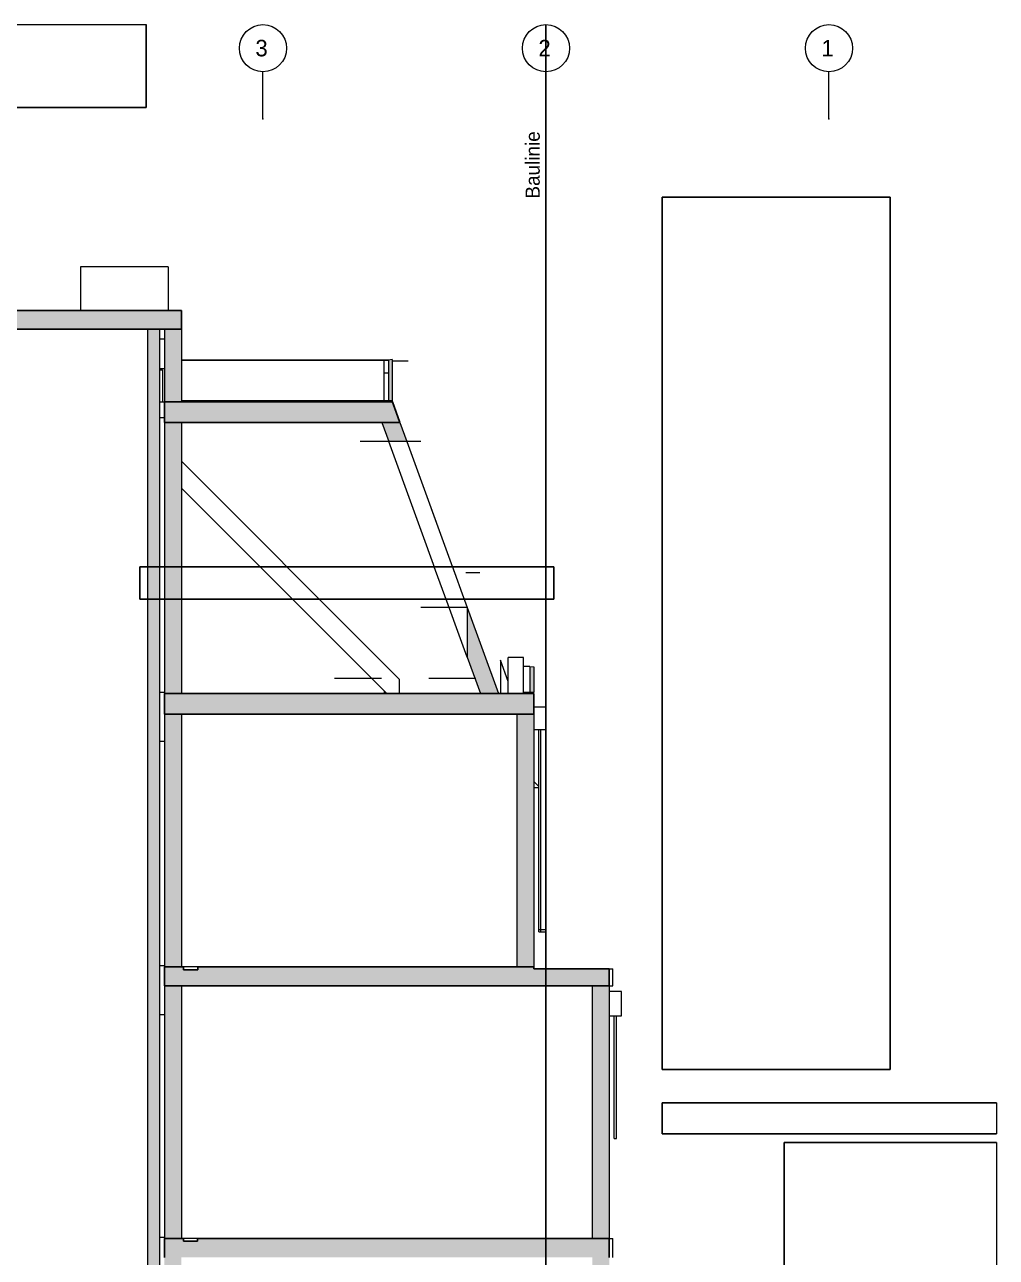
# Model space of a CAD drawing. Header units: metres. Extents: x -35.8 to 4.8, y -7.2 to 21.5.
# Drawn here: x -5.53 to 4.77, y 8.43 to 21.5 of the extents above; entities that cross this region are included whole.
import ezdxf

# ---------------------------------------------------------------- set-up
doc = ezdxf.new("R2010")
doc.units = ezdxf.units.M
doc.header["$MEASUREMENT"] = 0
doc.header["$XCLIPFRAME"] = 0
doc.set_wipeout_variables(frame=1)
for name, pattern in [('Raster', [0.004, 0.002, -0.001, 0, -0.001]), ('Strichlinie eng', [0.002, 0.0015, -0.0005]), ('Untersicht', [0.001, 0.0005, -0.0005]), ('Wipeout_Contour', [1, 0, -1])]:
    doc.linetypes.add(name, pattern=pattern)
for name, color, linetype in [('A_Schnitt A Lift RB_1_0', 7, 'Continuous'), ('A_Schnitt A Lift RB_1_000 Achsraster', 7, 'Continuous'), ('A_Schnitt A Lift RB_1_110 Wand Aussen', 7, 'Continuous'), ('A_Schnitt A Lift RB_1_112 Wand Aussen - Schachtwände', 7, 'Continuous'), ('A_Schnitt A Lift RB_1_120 Wand Innen tragend', 7, 'Continuous'), ('A_Schnitt A Lift RB_1_140 Brüstung', 7, 'Continuous'), ('A_Schnitt A Lift RB_1_210 Decke', 7, 'Continuous'), ('A_Schnitt A Lift RB_1_270 Deckendurchbruchsymbol', 7, 'Continuous'), ('A_Schnitt A Lift RB_1_310 Dachkonstruktion massiv', 7, 'Continuous'), ('A_Schnitt A Lift RB_1_415_Aufbauten Pdf', 7, 'Continuous'), ('A_Schnitt A Lift RB_1_430 Aufzug', 7, 'Continuous'), ('A_Schnitt A Lift RB_1_840 Baulinien', 7, 'Continuous'), ('A_Schnitt A Lift RB_1_950 Polierplan Bemaßung', 7, 'Continuous'), ('A_Schnitt A Lift RB_1_Neubau_840 Baulinien', 7, 'Continuous')]:
    doc.layers.add(name, color=color, linetype=linetype)
doc.styles.add('ERSTELLTER_STIL_1', font='')
doc.styles.get('ERSTELLTER_STIL_1').set_extended_font_data('Eurostile')
picture_1 = doc.add_image_def('image6.tif', size_in_pixel=(2186, 571))
picture_2 = doc.add_image_def('image11.tif', size_in_pixel=(1038, 82))
picture_3 = doc.add_image_def('image12.tif', size_in_pixel=(837, 78))
picture_4 = doc.add_image_def('image13.tif', size_in_pixel=(2176, 531))
picture_5 = doc.add_image_def('image15.tif', size_in_pixel=(2176, 208))

msp = doc.modelspace()

# ---------------------------------------------------------------- hatches: boundary and pattern name
at = {"layer": 'A_Schnitt A Lift RB_1_110 Wand Aussen', "linetype": 'Continuous', "lineweight": 0, "true_color": 0x000000}
for points in [[(-3.865, 18.27), (-4.045, 18.27), (-4.045, 17.5), (-3.865, 17.5)], [(-0.13, 14.19), (-0.31, 14.19), (-0.31, 11.51), (-0.13, 11.51)], [(0.67, 11.31), (0.49, 11.31), (0.49, 8.63), (0.67, 8.63)], [(0.67, 5.75), (0.67, 8.43), (0.49, 8.43), (0.49, 5.75)]]:
    msp.add_hatch(color=18, dxfattribs=at).paths.add_polyline_path(points)
at = {"layer": 'A_Schnitt A Lift RB_1_120 Wand Innen tragend', "linetype": 'Continuous', "lineweight": 0, "true_color": 0x000000}
for points in [[(-3.865, 14.19), (-4.045, 14.19), (-4.045, 11.51), (-3.865, 11.51)], [(-3.865, 11.31), (-4.045, 11.31), (-4.045, 8.63), (-3.865, 8.63)], [(-3.865, 8.43), (-4.045, 8.43), (-4.045, 5.75), (-3.865, 5.75)]]:
    msp.add_hatch(color=18, dxfattribs=at).paths.add_polyline_path(points)
at = {"layer": 'A_Schnitt A Lift RB_1_140 Brüstung', "linetype": 'Continuous', "lineweight": 0, "true_color": 0x000000}
for points in [[(-1.67, 17.51), (-1.63, 17.51), (-1.63, 17.948), (-1.67, 17.943)], [(-0.13, 14.69), (-0.17, 14.694), (-0.17, 14.42), (-0.13, 14.42)]]:
    msp.add_hatch(color=18, dxfattribs=at).paths.add_polyline_path(points)
at = {"layer": 'A_Schnitt A Lift RB_1_210 Decke', "linetype": 'Continuous', "lineweight": 0, "true_color": 0x000000}
for points in [[(-3.865, 18.27), (-3.865, 18.47), (-6.065, 18.47), (-6.065, 18.27)], [(-4.045, 17.28), (-1.548, 17.28), (-1.628, 17.5), (-1.63, 17.5), (-4.045, 17.5)], [(-4.045, 14.41), (-4.045, 14.19), (-0.13, 14.19), (-0.13, 14.41)], [(-3.842, 11.51), (-4.045, 11.51), (-4.045, 11.31), (-0.13, 11.31), (-0.13, 11.51), (-3.692, 11.51), (-3.692, 11.48), (-3.842, 11.48)], [(-0.13, 11.49), (-0.13, 11.31), (0.67, 11.31), (0.67, 11.49)], [(-4.045, 8.43), (0.67, 8.43), (0.67, 8.63), (-3.694, 8.63), (-3.694, 8.6), (-3.844, 8.6), (-3.844, 8.63), (-4.045, 8.63)]]:
    msp.add_hatch(color=18, dxfattribs=at).paths.add_polyline_path(points)
at = {"layer": 'A_Schnitt A Lift RB_1_310 Dachkonstruktion massiv', "linetype": 'Continuous', "lineweight": 0, "true_color": 0x000000}
for points in [[(-1.74, 17.28), (-1.667, 17.08), (-1.476, 17.08), (-1.548, 17.28)], [(-0.695, 14.41), (-0.504, 14.41), (-0.835, 15.321), (-0.835, 14.794)]]:
    msp.add_hatch(color=18, dxfattribs=at).paths.add_polyline_path(points)

# ---------------------------------------------------------------- linework, layer by layer
at = {"layer": 'A_Schnitt A Lift RB_1_000 Achsraster', "color": 5, "linetype": 'Raster', "lineweight": 0, "ltscale": 1000}
for p, q in [((-3, 20.5), (-3, 21)), ((0, 20.5), (0, 21)), ((3, 20.5), (3, 21))]:
    msp.add_line(p, q, dxfattribs=at)
at = {"layer": 'A_Schnitt A Lift RB_1_000 Achsraster', "color": 5, "linetype": 'Continuous', "lineweight": 0, "ltscale": 1000}
for centre in [(-3, 21.25), (0, 21.25), (3, 21.25)]:
    msp.add_circle(centre, 0.25, dxfattribs=at)
at = {"layer": 'A_Schnitt A Lift RB_1_000 Achsraster', "color": 5, "linetype": 'Raster', "lineweight": 0, "ltscale": 1000}
for p in [(-3, 20.5), (-3, 20.5), (0, 20.5), (0, 20.5), (3, 20.5), (3, 20.5)]:
    msp.add_point(p, dxfattribs=at)
at = {"layer": 'A_Schnitt A Lift RB_1_110 Wand Aussen', "color": 7, "linetype": 'Continuous', "lineweight": 18, "ltscale": 1000}
for p, q in [((-4.095, 18.17), (-4.045, 18.17)), ((-4.045, 18.27), (-4.045, 17.5)), ((-3.865, 18.27), (-3.865, 17.5)), ((-1.67, 17.94), (-1.715, 17.94)), ((-1.715, 17.81), (-1.715, 17.94)), ((-1.715, 17.81), (-1.67, 17.81)), ((-1.715, 17.5), (-1.715, 17.81)), ((-1.67, 17.81), (-1.67, 17.51)), ((-4.095, 17.5), (-4.045, 17.5)), ((-1.67, 17.51), (-1.67, 17.5)), ((-1.63, 17.51), (-1.63, 17.505)), ((-1.548, 17.28), (-1.63, 17.505)), ((-0.238, 14.79), (-0.4, 14.79)), ((-0.4, 14.535), (-0.4, 14.79)), ((-0.238, 14.41), (-0.238, 14.79)), ((-1.715, 14.72), (-1.555, 14.56)), ((-0.4, 14.535), (-0.483, 14.762)), ((-0.483, 14.762), (-0.483, 14.41)), ((-1.555, 14.56), (-1.555, 14.41)), ((-0.4, 14.41), (-0.4, 14.535)), ((-0.31, 14.19), (-0.31, 11.51)), ((-0.13, 14.19), (-0.13, 11.51)), ((-0.077, 13.422), (-0.13, 13.474)), ((-0.13, 13.41), (-0.077, 13.41)), ((0.49, 11.31), (0.49, 8.63)), ((0.67, 11.31), (0.67, 8.63))]:
    msp.add_line(p, q, dxfattribs=at)
at = {"layer": 'A_Schnitt A Lift RB_1_110 Wand Aussen', "color": 7, "linetype": 'Continuous', "lineweight": 13, "ltscale": 1000}
for p, q in [((0, 14.265), (-0.13, 14.265)), ((0, 14.025), (0, 14.265)), ((-0.13, 14.025), (-0.125, 14.025)), ((-0.125, 14.025), (-0.077, 14.025)), ((-0.077, 14.025), (-0.053, 14.025)), ((-0.077, 11.88), (-0.077, 14.025)), ((-0.053, 14.025), (-0.005, 14.025)), ((-0.053, 11.905), (-0.053, 14.025)), ((-0.005, 14.025), (0, 14.025)), ((-0.077, 11.905), (-0.053, 11.905)), ((-0.053, 11.88), (-0.053, 11.905)), ((-0.053, 11.905), (0, 11.905)), ((0, 11.88), (0, 11.905)), ((-0.077, 11.88), (-0.053, 11.88)), ((-0.053, 11.88), (0, 11.88)), ((0.8, 11.25), (0.67, 11.25)), ((0.8, 10.99), (0.8, 11.25)), ((0.67, 10.99), (0.675, 10.99)), ((0.675, 10.99), (0.722, 10.99)), ((0.722, 10.99), (0.748, 10.99)), ((0.722, 9.69), (0.722, 10.99)), ((0.748, 10.99), (0.795, 10.99)), ((0.748, 9.69), (0.748, 10.99)), ((0.795, 10.99), (0.8, 10.99)), ((0.722, 9.69), (0.748, 9.69))]:
    msp.add_line(p, q, dxfattribs=at)
at = {"layer": 'A_Schnitt A Lift RB_1_112 Wand Aussen - Schachtwände', "color": 7, "linetype": 'Continuous', "lineweight": 18, "ltscale": 1000}
for p, q in [((-4.045, 18.933), (-4.935, 18.933)), ((-4.935, 18.933), (-4.935, 18.47)), ((-4.005, 18.933), (-4.045, 18.933)), ((-4.005, 18.933), (-4.005, 18.47))]:
    msp.add_line(p, q, dxfattribs=at)
at = {"layer": 'A_Schnitt A Lift RB_1_120 Wand Innen tragend', "color": 7, "linetype": 'Continuous', "lineweight": 18, "ltscale": 1000}
for p, q in [((-4.095, 17.84), (-4.065, 17.84)), ((-4.065, 17.84), (-4.065, 17.5)), ((-1.715, 14.437), (-1.715, 14.41)), ((-4.045, 14.19), (-4.045, 11.51)), ((-3.865, 14.19), (-3.865, 11.51)), ((-4.045, 11.31), (-4.045, 8.63)), ((-3.865, 11.31), (-3.865, 8.63))]:
    msp.add_line(p, q, dxfattribs=at)
at = {"layer": 'A_Schnitt A Lift RB_1_140 Brüstung', "color": 7, "linetype": 'Continuous', "lineweight": 18, "ltscale": 1000}
for p, q in [((-1.663, 17.944), (-3.865, 17.944)), ((-1.715, 17.94), (-3.865, 17.94)), ((-1.68, 17.942), (-1.695, 17.94)), ((-1.68, 17.942), (-1.67, 17.943)), ((-1.63, 17.936), (-1.625, 17.936)), ((-1.63, 17.935), (-1.625, 17.935)), ((-1.625, 17.936), (-1.465, 17.936)), ((-1.625, 17.935), (-1.465, 17.935)), ((-1.465, 17.936), (-1.46, 17.936)), ((-1.465, 17.935), (-1.46, 17.935)), ((-1.46, 17.935), (-1.46, 17.936)), ((-1.715, 17.51), (-3.865, 17.51)), ((-1.67, 17.51), (-1.715, 17.51)), ((-1.68, 17.51), (-1.675, 17.51)), ((-1.68, 17.51), (-1.675, 17.51)), ((-1.675, 17.51), (-1.67, 17.51)), ((-1.675, 17.51), (-1.67, 17.51)), ((-0.17, 14.694), (-0.238, 14.694)), ((-0.17, 14.42), (-0.238, 14.42))]:
    msp.add_line(p, q, dxfattribs=at)
at = {"layer": 'A_Schnitt A Lift RB_1_140 Brüstung', "color": 7, "linetype": 'Continuous', "lineweight": 13, "ltscale": 1000}
for p, q in [((-1.63, 17.948), (-1.67, 17.943)), ((-1.67, 17.943), (-1.67, 17.51)), ((-1.63, 17.948), (-1.63, 17.51)), ((-1.63, 17.51), (-1.67, 17.51)), ((-0.17, 14.694), (-0.17, 14.42))]:
    msp.add_line(p, q, dxfattribs=at)
at = {"layer": 'A_Schnitt A Lift RB_1_140 Brüstung', "color": 7, "linetype": 'Strichlinie eng', "lineweight": 13, "ltscale": 1000}
for p, q in [((-0.17, 14.694), (-0.13, 14.69)), ((-0.13, 14.69), (-0.13, 14.42)), ((-0.13, 14.42), (-0.17, 14.42))]:
    msp.add_line(p, q, dxfattribs=at)
at = {"layer": 'A_Schnitt A Lift RB_1_210 Decke', "color": 7, "linetype": 'Continuous', "lineweight": 25, "ltscale": 1000}
for p, q in [((-3.865, 18.47), (-5.998, 18.47)), ((-3.865, 18.47), (-3.865, 18.27)), ((-4.225, 18.27), (-5.905, 18.27)), ((-4.095, 18.27), (-4.225, 18.27)), ((-4.045, 18.27), (-4.095, 18.27)), ((-3.865, 18.27), (-4.045, 18.27)), ((-4.045, 17.5), (-4.045, 17.28)), ((-3.865, 17.5), (-4.045, 17.5)), ((-1.628, 17.5), (-1.548, 17.28)), ((-3.865, 17.28), (-4.045, 17.28)), ((-1.74, 17.28), (-3.865, 17.28)), ((-1.548, 17.28), (-1.74, 17.28)), ((-4.045, 14.41), (-4.045, 14.19)), ((-3.865, 14.41), (-4.045, 14.41)), ((-0.13, 14.41), (-3.865, 14.41)), ((-0.13, 14.41), (-0.13, 14.19)), ((-3.865, 14.19), (-4.045, 14.19)), ((-0.31, 14.19), (-3.865, 14.19)), ((-0.13, 14.19), (-0.31, 14.19)), ((-4.045, 11.51), (-4.045, 11.31)), ((-3.865, 11.51), (-4.045, 11.51)), ((-3.842, 11.51), (-3.865, 11.51)), ((-3.842, 11.51), (-3.842, 11.48)), ((-3.692, 11.51), (-3.692, 11.48)), ((-0.31, 11.51), (-3.692, 11.51)), ((-0.13, 11.51), (-0.31, 11.51)), ((-0.13, 11.51), (-0.13, 11.49)), ((-3.692, 11.48), (-3.842, 11.48)), ((0.67, 11.49), (-0.13, 11.49)), ((0.67, 11.49), (0.67, 11.31)), ((-3.865, 11.31), (-4.045, 11.31)), ((-0.13, 11.31), (-3.865, 11.31)), ((0.49, 11.31), (-0.13, 11.31)), ((0.67, 11.31), (0.49, 11.31)), ((-4.045, 8.63), (-4.045, 8.43)), ((-3.865, 8.63), (-4.045, 8.63)), ((-3.844, 8.63), (-3.865, 8.63)), ((-3.844, 8.63), (-3.844, 8.6)), ((-3.694, 8.63), (-3.694, 8.6)), ((0.49, 8.63), (-3.694, 8.63)), ((0.67, 8.63), (0.49, 8.63)), ((0.67, 8.63), (0.67, 8.43)), ((-3.694, 8.6), (-3.844, 8.6))]:
    msp.add_line(p, q, dxfattribs=at)
at = {"layer": 'A_Schnitt A Lift RB_1_210 Decke', "color": 255, "linetype": 'Continuous', "lineweight": 13, "ltscale": 1000}
msp.add_line((-3.842, 11.48), (-3.842, 11.51), dxfattribs=at)
at = {"layer": 'A_Schnitt A Lift RB_1_210 Decke', "color": 7, "linetype": 'Continuous', "lineweight": 13, "ltscale": 1000}
for p, q in [((0.67, 11.49), (0.71, 11.49)), ((0.71, 11.31), (0.71, 11.49)), ((0.67, 11.31), (0.71, 11.31)), ((-3.844, 8.6), (-3.844, 8.63)), ((0.67, 8.63), (0.71, 8.63)), ((0.71, 8.43), (0.71, 8.63))]:
    msp.add_line(p, q, dxfattribs=at)
at = {"layer": 'A_Schnitt A Lift RB_1_210 Decke', "color": 7, "linetype": 'Continuous', "lineweight": 25, "ltscale": 1000, "flags": 128}
msp.add_lwpolyline([(-1.628, 17.5), (-1.63, 17.5), (-2.03, 17.5), (-3.865, 17.5)], dxfattribs=at)
at = {"layer": 'A_Schnitt A Lift RB_1_270 Deckendurchbruchsymbol', "color": 7, "linetype": 'Continuous', "lineweight": 13, "ltscale": 1000}
for p, q in [((-4.045, 17.85), (-4.095, 17.85)), ((-4.045, 17.33), (-4.095, 17.33)), ((-4.045, 14.42), (-4.095, 14.42)), ((-4.045, 13.9), (-4.095, 13.9)), ((-4.045, 11.52), (-4.095, 11.52)), ((-4.045, 11), (-4.095, 11)), ((-4.045, 8.64), (-4.095, 8.64))]:
    msp.add_line(p, q, dxfattribs=at)
at = {"layer": 'A_Schnitt A Lift RB_1_270 Deckendurchbruchsymbol', "color": 1, "linetype": 'Continuous', "lineweight": 0, "ltscale": 1000}
for p, q in [((-3.692, 11.51), (-3.842, 11.51)), ((-3.694, 8.63), (-3.844, 8.63))]:
    msp.add_line(p, q, dxfattribs=at)
at = {"layer": 'A_Schnitt A Lift RB_1_310 Dachkonstruktion massiv', "color": 7, "linetype": 'Continuous', "lineweight": 13, "ltscale": 1000}
for p, q in [((-1.74, 17.28), (-1.667, 17.08)), ((-1.548, 17.28), (-1.548, 17.28)), ((-1.548, 17.28), (-1.476, 17.08)), ((-1.476, 17.08), (-1.667, 17.08)), ((-0.835, 15.321), (-0.504, 14.41)), ((-0.504, 14.41), (-0.695, 14.41))]:
    msp.add_line(p, q, dxfattribs=at)
at = {"layer": 'A_Schnitt A Lift RB_1_310 Dachkonstruktion massiv', "color": 8, "linetype": 'Untersicht', "lineweight": 13, "ltscale": 1000}
msp.add_line((-2.243, 14.57), (-0.701, 14.57), dxfattribs=at)
at = {"layer": 'A_Schnitt A Lift RB_1_310 Dachkonstruktion massiv', "color": 7, "linetype": 'Continuous', "lineweight": 18, "ltscale": 1000}
msp.add_line((-1.688, 14.41), (-1.715, 14.437), dxfattribs=at)
at = {"layer": 'A_Schnitt A Lift RB_1_310 Dachkonstruktion massiv', "color": 7, "linetype": 'Continuous', "lineweight": 13, "ltscale": 1000, "flags": 128}
msp.add_lwpolyline([(-0.835, 15.321), (-0.835, 14.794), (-0.695, 14.41)], dxfattribs=at)
at = {"layer": 'A_Schnitt A Lift RB_1_950 Polierplan Bemaßung', "color": 7, "linetype": 'Strichlinie eng', "lineweight": 13, "ltscale": 1000}
for p, q in [((-1.326, 17.08), (-1.968, 17.08)), ((-0.835, 15.32), (-1.327, 15.32))]:
    msp.add_line(p, q, dxfattribs=at)

# ---------------------------------------------------------------- texts
at = {"layer": 'A_Schnitt A Lift RB_1_000 Achsraster', "color": 5, "linetype": 'Continuous', "lineweight": 0, "char_height": 0.175, "attachment_point": 1, "style": 'ERSTELLTER_STIL_1'}
for s, insert in [('\\A1;{\\pql;\\pt0;\\fEurostile|b0|i0|c0|p0;\\W1.000000;3}', (-3.08, 21.339)), ('\\A1;{\\pql;\\pt0;\\fEurostile|b0|i0|c0|p0;\\W1.000000;2}', (-0.08, 21.339)), ('\\A1;{\\pql;\\pt0;\\fEurostile|b0|i0|c0|p0;\\W1.000000;1}', (2.92, 21.338))]:
    msp.add_mtext(s, dxfattribs=dict(at, insert=insert))
at = {"layer": 'A_Schnitt A Lift RB_1_840 Baulinien', "color": 1, "linetype": 'Continuous', "lineweight": 0, "insert": (-0.14, 20.013), "char_height": 0.15, "attachment_point": 5, "rotation": 90, "style": 'ERSTELLTER_STIL_1'}
msp.add_mtext('\\A1;{\\pqc;\\fEurostile|b0|i0|c0|p0;\\W1.000000;Baulinie}', dxfattribs=at)

# ---------------------------------------------------------------- wipeouts: each hides what was drawn before it
at = {"color": 254, "linetype": 'Wipeout_Contour', "lineweight": 0, "ltscale": 93.115833}
msp.add_wipeout([(-4.237, 21.5), (-13.446, 21.5), (-13.446, 20.623), (-4.237, 20.623)], dxfattribs=at).dxf.layer = 'A_Schnitt A Lift RB_1_415_Aufbauten Pdf'
at = {"color": 254, "linetype": 'Wipeout_Contour', "lineweight": 0, "ltscale": 61.155336}
msp.add_wipeout([(3.649, 10.42), (3.649, 19.672), (1.232, 19.672), (1.232, 10.42)], dxfattribs=at).dxf.layer = 'A_Schnitt A Lift RB_1_415_Aufbauten Pdf'
at = {"color": 254, "linetype": 'Wipeout_Contour', "lineweight": 0, "ltscale": 63.555522}
msp.add_wipeout([(-4.306, 15.408), (0.085, 15.408), (0.085, 15.751), (-4.306, 15.751)], dxfattribs=at).dxf.layer = 'A_Schnitt A Lift RB_1_415_Aufbauten Pdf'
at = {"color": 254, "linetype": 'Wipeout_Contour', "lineweight": 0, "ltscale": 41.901553}
msp.add_wipeout([(1.232, 10.068), (1.232, 9.741), (4.774, 9.741), (4.774, 10.068)], dxfattribs=at).dxf.layer = 'A_Schnitt A Lift RB_1_415_Aufbauten Pdf'
at = {"color": 254, "linetype": 'Wipeout_Contour', "lineweight": 0, "ltscale": 27.476188}
msp.add_wipeout([(2.526, 0.439), (4.774, 0.439), (4.774, 9.648), (2.526, 9.648)], dxfattribs=at).dxf.layer = 'A_Schnitt A Lift RB_1_415_Aufbauten Pdf'

# ---------------------------------------------------------------- next in the draw order: hatches: boundary and pattern name
at = {"layer": 'A_Schnitt A Lift RB_1_120 Wand Innen tragend', "linetype": 'Continuous', "lineweight": 0, "true_color": 0x000000}
msp.add_hatch(color=18, dxfattribs=at).paths.add_polyline_path([(-3.865, 17.28), (-4.045, 17.28), (-4.045, 14.41), (-3.865, 14.41)])
at = {"layer": 'A_Schnitt A Lift RB_1_430 Aufzug', "linetype": 'Continuous', "lineweight": 0, "true_color": 0x000000}
msp.add_hatch(color=18, dxfattribs=at).paths.add_polyline_path([(-4.225, -3.83), (-4.095, -3.83), (-4.095, 18.27), (-4.225, 18.27)])

# ---------------------------------------------------------------- next in the draw order: linework, layer by layer
at = {"layer": 'A_Schnitt A Lift RB_1_0', "color": 7, "linetype": 'Continuous', "lineweight": 13, "ltscale": 1000, "flags": 128}
for points in [[(-13.446, 21.5), (-13.446, 20.623), (-4.237, 20.623), (-4.237, 21.5)], [(4.774, 10.068), (1.232, 10.068), (1.232, 9.741), (4.774, 9.741)], [(4.774, 9.648), (2.526, 9.648), (2.526, 0.439), (4.774, 0.439)]]:
    msp.add_lwpolyline(points, dxfattribs=at)
for points in [[(3.649, 10.42), (3.649, 19.672), (1.232, 19.672), (1.232, 10.42)], [(-4.306, 15.408), (0.085, 15.408), (0.085, 15.751), (-4.306, 15.751)]]:
    msp.add_lwpolyline(points, close=True, dxfattribs=at)
at = {"layer": 'A_Schnitt A Lift RB_1_110 Wand Aussen', "color": 7, "linetype": 'Continuous', "lineweight": 18, "ltscale": 1000}
msp.add_line((-3.865, 16.87), (-1.715, 14.72), dxfattribs=at)
at = {"layer": 'A_Schnitt A Lift RB_1_120 Wand Innen tragend', "color": 7, "linetype": 'Continuous', "lineweight": 18, "ltscale": 1000}
for p, q in [((-4.045, 17.28), (-4.045, 14.41)), ((-3.865, 17.28), (-3.865, 14.41)), ((-1.715, 14.437), (-3.865, 16.587))]:
    msp.add_line(p, q, dxfattribs=at)
at = {"layer": 'A_Schnitt A Lift RB_1_310 Dachkonstruktion massiv', "color": 7, "linetype": 'Continuous', "lineweight": 18, "ltscale": 1000}
for p, q in [((-0.835, 14.794), (-1.667, 17.08)), ((-1.476, 17.08), (-0.835, 15.321))]:
    msp.add_line(p, q, dxfattribs=at)
at = {"layer": 'A_Schnitt A Lift RB_1_310 Dachkonstruktion massiv', "color": 8, "linetype": 'Untersicht', "lineweight": 13, "ltscale": 1000}
msp.add_line((-0.851, 15.69), (-0.701, 15.69), dxfattribs=at)
at = {"layer": 'A_Schnitt A Lift RB_1_430 Aufzug', "color": 7, "linetype": 'Continuous', "lineweight": 18, "ltscale": 1000}
for p, q in [((-4.225, 18.27), (-4.225, -3.83)), ((-4.095, 18.27), (-4.095, -3.83))]:
    msp.add_line(p, q, dxfattribs=at)
at = {"layer": 'A_Schnitt A Lift RB_1_950 Polierplan Bemaßung', "color": 7, "linetype": 'Strichlinie eng', "lineweight": 13, "ltscale": 1000}
msp.add_line((-1.476, 17.08), (-0.835, 15.32), dxfattribs=at)
at = {"layer": 'A_Schnitt A Lift RB_1_Neubau_840 Baulinien', "color": 1, "linetype": 'Continuous', "lineweight": 25, "ltscale": 1000, "true_color": 0xfb0106}
msp.add_line((0, 0), (0, 21.5), dxfattribs=at)

# ---------------------------------------------------------------- next in the draw order: pictures from other files: only their frames are drawn
at = {"layer": 'A_Schnitt A Lift RB_1_0', "color": 7, "lineweight": 13}
image = msp.add_image(picture_5, insert=(-13.446, 20.623), size_in_units=(9.209, 0.877), dxfattribs=at)
image.set_boundary_path([(-0.5, -0.5), (2175.5, 207.5)])
image = msp.add_image(picture_1, insert=(3.649, 10.42), size_in_units=(9.252, 2.416), rotation=90, dxfattribs=at)
image.set_boundary_path([(-0.5, -0.5), (2185.5, 570.5)])
image = msp.add_image(picture_2, insert=(-4.306, 15.408), size_in_units=(4.39, 0.343), dxfattribs=at)
image.set_boundary_path([(-0.5, -0.5), (1037.5, 81.5)])
image = msp.add_image(picture_3, insert=(1.232, 9.741), size_in_units=(3.542, 0.327), dxfattribs=at)
image.set_boundary_path([(-0.5, -0.5), (836.5, 77.5)])
image = msp.add_image(picture_4, insert=(4.774, 0.439), size_in_units=(9.209, 2.248), rotation=90, dxfattribs=at)
image.set_boundary_path([(-0.5, -0.5), (2175.5, 530.5)])

doc.saveas('drawing.dxf')
